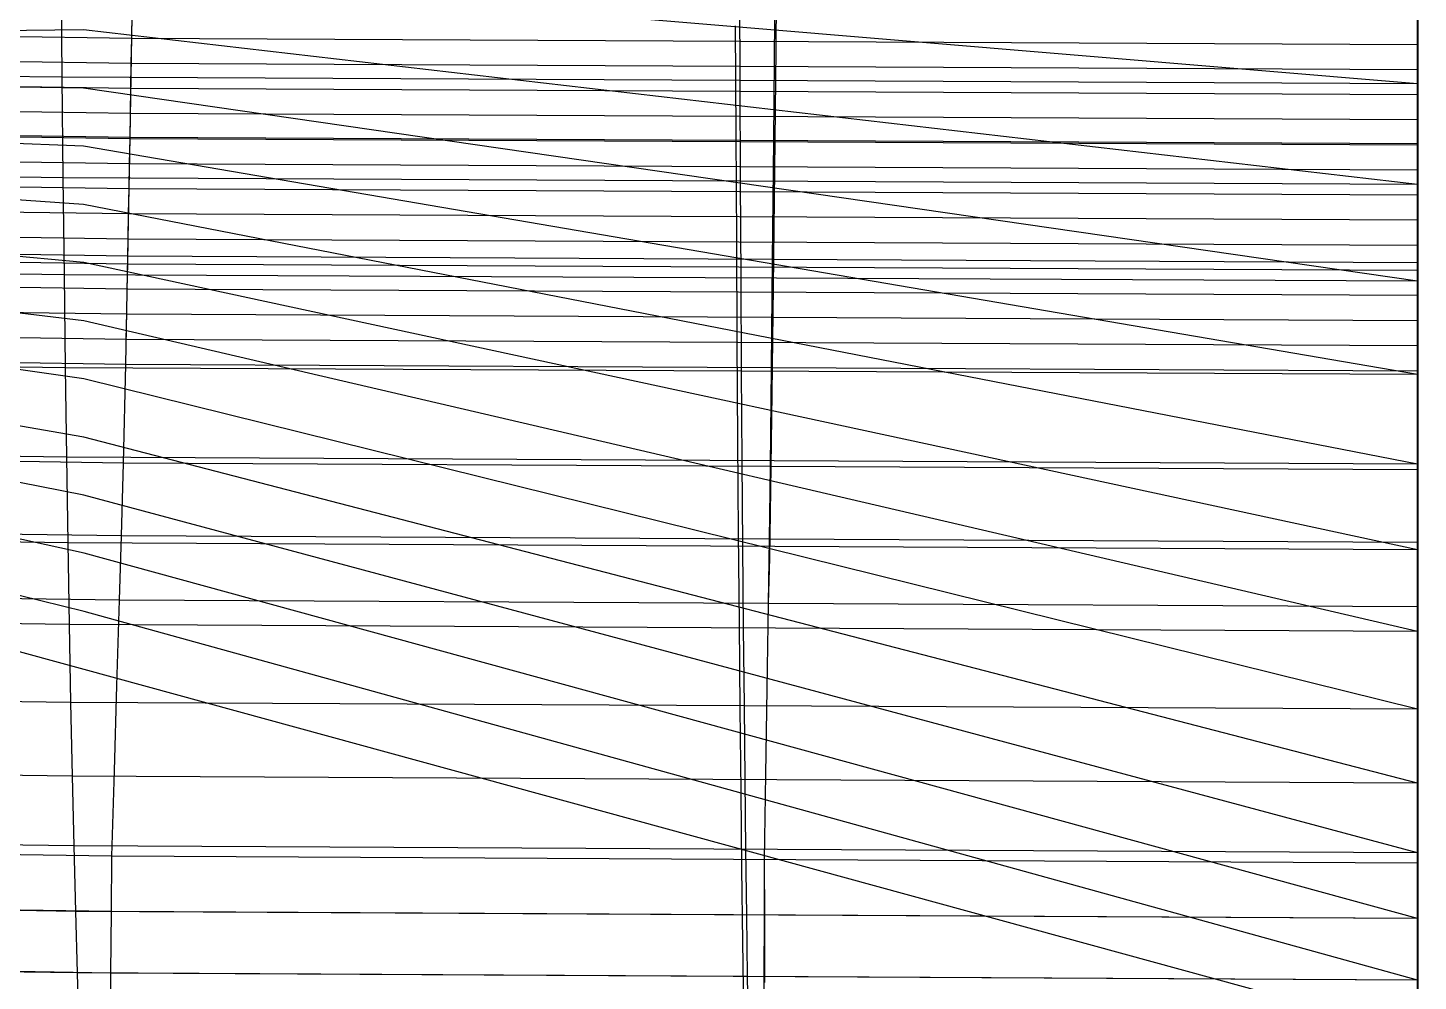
# Model space of a CAD drawing. Extents: x -530 to 530, y -2 to 255.
# Drawn here: x -27.71 to 0.01, y 7.86 to 26.86 of the extents above; entities that cross this region are included whole.
import ezdxf

# ---------------------------------------------------------------- set-up
doc = ezdxf.new("R2010")
doc.units = 0
doc.header["$MEASUREMENT"] = 0
doc.layers.add('default', color=7, linetype='Continuous')

msp = doc.modelspace()

# ---------------------------------------------------------------- linework, layer by layer
at = {"layer": 'default', "color": 4, "linetype": 'Continuous'}
for p, q in [((-12.798, 26.42, 17.66), (-12.775, 28.657, 18.587)), ((-0.01, 25.744, -21.076), (-26.609, 27.976, -9.947)), ((0, 27.82, -21.707), (0, 25.744, -21.076)), ((0, 27.82, -21.707), (0, 25.744, -21.076)), ((-13.609, 26.902, -25.114), (-13.598, 24.732, -24.433)), ((0, 24.548, 15.054), (0, 26.97, 15.945)), ((0, 24.548, 15.054), (0, 26.97, 15.945)), ((-0.01, 23.74, -20.402), (-26.607, 26.817, -9.814)), ((-12.821, 24.026, 16.574), (-12.798, 26.42, 17.66)), ((-0.01, 21.808, -19.682), (-26.606, 25.658, -9.682)), ((0, 25.744, -21.076), (0, 23.74, -20.402)), ((0, 25.744, -21.076), (0, 23.74, -20.402)), ((-13.598, 24.732, -24.433), (-13.589, 22.633, -23.705)), ((-0.01, 19.949, -18.921), (-26.604, 24.499, -9.549)), ((0, 22.178, 14.117), (0, 24.548, 15.054)), ((0, 22.178, 14.117), (0, 24.548, 15.054)), ((-12.846, 21.697, 15.427), (-12.821, 24.026, 16.574)), ((0, 23.74, -20.402), (0, 21.808, -19.682)), ((0, 23.74, -20.402), (0, 21.808, -19.682)), ((-0.01, 18.167, -18.122), (-26.603, 23.341, -9.416)), ((-13.589, 22.633, -23.705), (-13.576, 20.603, -22.928)), ((-0.01, 16.459, -17.287), (-26.601, 22.182, -9.284)), ((0, 20.02, 13.19), (0, 22.178, 14.117)), ((0, 20.02, 13.19), (0, 22.178, 14.117)), ((-12.877, 19.569, 14.26), (-12.846, 21.697, 15.427)), ((0, 21.808, -19.682), (0, 19.949, -18.921)), ((0, 21.808, -19.682), (0, 19.949, -18.921)), ((-0.01, 14.83, -16.417), (-26.6, 21.023, -9.151)), ((-13.576, 20.603, -22.928), (-13.564, 18.644, -22.116)), ((0, 18.052, 12.154), (0, 20.02, 13.19)), ((0, 18.052, 12.154), (0, 20.02, 13.19)), ((-0.01, 13.278, -15.516), (-26.598, 19.864, -9.018)), ((0, 19.949, -18.921), (0, 18.167, -18.122)), ((0, 19.949, -18.921), (0, 18.167, -18.122)), ((-12.903, 17.648, 12.941), (-12.877, 19.569, 14.26)), ((-0.01, 11.808, -14.586), (-26.596, 18.705, -8.886)), ((-13.564, 18.644, -22.116), (-13.55, 16.78, -21.222)), ((0, 18.167, -18.122), (0, 16.459, -17.287)), ((0, 18.167, -18.122), (0, 16.459, -17.287)), ((0, 16.6, 11.183), (0, 18.052, 12.154)), ((0, 16.6, 11.183), (0, 18.052, 12.154)), ((-0.01, 10.416, -13.632), (-26.595, 17.546, -8.753)), ((-12.921, 16.297, 11.698), (-12.903, 17.648, 12.941)), ((-13.55, 16.78, -21.222), (-13.535, 14.992, -20.284)), ((-0.01, 9.109, -12.654), (-26.593, 16.388, -8.62)), ((0, 15.318, 10.239), (0, 16.6, 11.183)), ((0, 15.318, 10.239), (0, 16.6, 11.183)), ((0, 16.459, -17.287), (0, 14.83, -16.417)), ((0, 16.459, -17.287), (0, 14.83, -16.417)), ((-12.948, 15.385, 10.226), (-12.921, 16.297, 11.698)), ((-12.974, 13.684, 8.998), (-12.948, 15.385, 10.226)), ((0, 13.616, 9.01), (0, 15.318, 10.239)), ((0, 13.616, 9.01), (0, 15.318, 10.239)), ((-0.01, 7.884, -11.655), (-26.592, 15.229, -8.488)), ((-13.535, 14.992, -20.284), (-13.518, 13.285, -19.308)), ((0, 14.83, -16.417), (0, 13.278, -15.516)), ((0, 14.83, -16.417), (0, 13.278, -15.516)), ((-0.01, 6.802, -10.695), (-26.59, 14.07, -8.355)), ((-12.999, 11.982, 7.77), (-12.974, 13.684, 8.998)), ((0, 11.914, 7.781), (0, 13.616, 9.01)), ((0, 11.914, 7.781), (0, 13.616, 9.01)), ((-13.518, 13.285, -19.308), (-13.502, 11.653, -18.308)), ((0, 13.278, -15.516), (0, 11.808, -14.586)), ((0, 13.278, -15.516), (0, 11.808, -14.586)), ((-13.025, 10.281, 6.542), (-12.999, 11.982, 7.77)), ((-13.502, 11.653, -18.308), (-13.484, 10.108, -17.268)), ((0, 10.212, 6.552), (0, 11.914, 7.781)), ((0, 10.212, 6.552), (0, 11.914, 7.781)), ((0, 11.808, -14.586), (0, 10.416, -13.632)), ((0, 11.808, -14.586), (0, 10.416, -13.632)), ((-13.02, 9.101, 6.912), (-13.025, 10.281, 6.542)), ((0, 10.416, -13.632), (0, 9.109, -12.654)), ((0, 10.416, -13.632), (0, 9.109, -12.654)), ((-13.484, 10.108, -17.268), (-13.467, 8.647, -16.195)), ((0, 9.109, 6.389), (0, 10.212, 6.552)), ((0, 9.109, 6.389), (0, 10.212, 6.552)), ((-13.022, 7.837, 6.972), (-13.02, 9.101, 6.912)), ((0, 9.109, -12.654), (0, 7.884, -11.655)), ((0, 9.109, -12.654), (0, 7.884, -11.655)), ((0, 7.884, 6.215), (0, 9.109, 6.389)), ((0, 7.884, 6.215), (0, 9.109, 6.389)), ((-13.467, 8.647, -16.195), (-13.447, 7.293, -15.068)), ((0, 7.884, -11.655), (0, 6.742, -10.642)), ((0, 7.884, -11.655), (0, 6.742, -10.642)), ((0, 6.742, 6.029), (0, 7.884, 6.215)), ((0, 6.742, 6.029), (0, 7.884, 6.215))]:
    msp.add_line(p, q, dxfattribs=at)
at = {"layer": 'default', "color": 5, "linetype": 'Continuous'}
for p, q in [((-27.052, 27.948, -21.688), (-27.034, 25.873, -21.058)), ((-0.01, 27.82, -21.707), (-0.01, 25.744, -21.076)), ((-27.034, 25.873, -21.058), (-54.164, 26.259, -21.015)), ((-27.034, 25.873, -21.058), (-27.015, 23.871, -20.385)), ((-0.01, 25.744, -21.076), (-27.034, 25.873, -21.058)), ((-0.01, 25.744, -21.076), (-0.01, 23.74, -20.402)), ((-0.01, 25.744, -21.076), (0.01, 25.744, -21.076)), ((0.01, 25.744, -21.076), (-0.01, 25.744, -21.076)), ((-27.015, 23.871, -20.385), (-54.125, 24.261, -20.344)), ((-27.015, 23.871, -20.385), (-26.993, 21.939, -19.666)), ((-0.01, 23.74, -20.402), (-27.015, 23.871, -20.385)), ((-0.01, 23.74, -20.402), (-0.01, 21.808, -19.682)), ((-0.01, 23.74, -20.402), (0.01, 23.74, -20.402)), ((0.01, 23.74, -20.402), (-0.01, 23.74, -20.402)), ((-26.993, 21.939, -19.666), (-54.081, 22.334, -19.628)), ((-26.993, 21.939, -19.666), (-26.97, 20.082, -18.906)), ((-0.01, 21.808, -19.682), (-26.993, 21.939, -19.666)), ((-0.01, 21.808, -19.682), (-0.01, 19.949, -18.921)), ((-0.01, 21.808, -19.682), (0.01, 21.808, -19.682)), ((0.01, 21.808, -19.682), (-0.01, 21.808, -19.682)), ((-26.97, 20.082, -18.906), (-54.034, 20.48, -18.872)), ((-26.97, 20.082, -18.906), (-26.945, 18.301, -18.108)), ((-0.01, 19.949, -18.921), (-26.97, 20.082, -18.906)), ((-0.01, 19.949, -18.921), (-0.01, 18.167, -18.122)), ((-0.01, 19.949, -18.921), (0.01, 19.949, -18.921)), ((0.01, 19.949, -18.921), (-0.01, 19.949, -18.921)), ((-26.945, 18.301, -18.108), (-53.984, 18.703, -18.077)), ((-26.945, 18.301, -18.108), (-26.919, 16.594, -17.275)), ((-0.01, 18.167, -18.122), (-26.945, 18.301, -18.108)), ((-0.01, 18.167, -18.122), (-0.01, 16.459, -17.287)), ((-0.01, 18.167, -18.122), (0.01, 18.167, -18.122)), ((0.01, 18.167, -18.122), (-0.01, 18.167, -18.122)), ((-26.919, 16.594, -17.275), (-53.93, 17, -17.247)), ((-26.919, 16.594, -17.275), (-26.891, 14.967, -16.405)), ((-0.01, 16.459, -17.287), (-26.919, 16.594, -17.275)), ((-0.01, 16.459, -17.287), (-0.01, 14.83, -16.417)), ((-0.01, 16.459, -17.287), (0.01, 16.459, -17.287)), ((0.01, 16.459, -17.287), (-0.01, 16.459, -17.287)), ((-26.891, 14.967, -16.405), (-53.873, 15.375, -16.381)), ((-26.891, 14.967, -16.405), (-26.862, 13.415, -15.505)), ((-0.01, 14.83, -16.417), (-26.891, 14.967, -16.405)), ((-0.01, 14.83, -16.417), (-0.01, 13.278, -15.516)), ((-0.01, 14.83, -16.417), (0.01, 14.83, -16.417)), ((0.01, 14.83, -16.417), (-0.01, 14.83, -16.417)), ((-26.862, 13.415, -15.505), (-53.813, 13.827, -15.485)), ((-26.862, 13.415, -15.505), (-26.831, 11.946, -14.577)), ((-0.01, 13.278, -15.516), (-26.862, 13.415, -15.505)), ((-0.01, 13.278, -15.516), (-0.01, 11.808, -14.586)), ((-0.01, 13.278, -15.516), (0.01, 13.278, -15.516)), ((0.01, 13.278, -15.516), (-0.01, 13.278, -15.516)), ((-26.831, 11.946, -14.577), (-53.751, 12.361, -14.56)), ((-26.831, 11.946, -14.577), (-26.799, 10.555, -13.624)), ((-0.01, 11.808, -14.586), (-26.831, 11.946, -14.577)), ((-0.01, 11.808, -14.586), (-0.01, 10.416, -13.632)), ((-0.01, 11.808, -14.586), (0.01, 11.808, -14.586)), ((0.01, 11.808, -14.586), (-0.01, 11.808, -14.586)), ((-26.799, 10.555, -13.624), (-53.686, 10.973, -13.611)), ((-26.799, 10.555, -13.624), (-26.766, 9.249, -12.647)), ((-0.01, 10.416, -13.632), (-26.799, 10.555, -13.624)), ((-26.049, 9.248, 6.369), (-26.04, 10.35, 6.532)), ((-0.01, 10.416, -13.632), (-0.01, 9.109, -12.654)), ((-0.01, 10.416, -13.632), (0.01, 10.416, -13.632)), ((0.01, 10.416, -13.632), (-0.01, 10.416, -13.632)), ((-0.01, 9.109, 6.389), (-0.01, 10.212, 6.552)), ((-26.766, 9.249, -12.647), (-53.619, 9.669, -12.639)), ((-26.049, 9.248, 6.369), (-52.155, 9.664, 6.294)), ((-26.766, 9.249, -12.647), (-26.732, 8.024, -11.65)), ((-0.01, 9.109, -12.654), (-26.766, 9.249, -12.647)), ((-26.059, 8.023, 6.196), (-26.049, 9.248, 6.369)), ((-0.01, 9.109, 6.389), (-26.049, 9.248, 6.369)), ((-0.01, 9.109, -12.654), (-0.01, 7.884, -11.655)), ((-0.01, 7.884, 6.215), (-0.01, 9.109, 6.389)), ((-0.01, 9.109, -12.654), (0.01, 9.109, -12.654)), ((0.01, 9.109, -12.654), (-0.01, 9.109, -12.654)), ((-0.01, 9.109, 6.389), (0.01, 9.109, 6.389)), ((0.01, 9.109, 6.389), (-0.01, 9.109, 6.389)), ((-26.732, 8.024, -11.65), (-53.549, 8.447, -11.646)), ((-26.059, 8.023, 6.196), (-52.176, 8.442, 6.121)), ((-26.732, 8.024, -11.65), (-26.698, 6.884, -10.638)), ((-0.01, 7.884, -11.655), (-26.732, 8.024, -11.65)), ((-26.07, 6.883, 6.01), (-26.059, 8.023, 6.196)), ((-0.01, 7.884, 6.215), (-26.059, 8.023, 6.196)), ((-0.01, 7.884, -11.655), (-0.01, 6.742, -10.642)), ((-0.01, 6.742, 6.029), (-0.01, 7.884, 6.215)), ((-0.01, 7.884, -11.655), (0.01, 7.884, -11.655)), ((0.01, 7.884, -11.655), (-0.01, 7.884, -11.655)), ((-0.01, 7.884, 6.215), (0.01, 7.884, 6.215)), ((0.01, 7.884, 6.215), (-0.01, 7.884, 6.215))]:
    msp.add_line(p, q, dxfattribs=at)
at = {"layer": 'default', "color": 7, "linetype": 'Continuous'}
for p, q in [((-13.531, 27.884, -21.697), (-13.522, 25.809, -21.067)), ((0, 27.82, -21.707), (0, 25.744, -21.076)), ((0, 27.82, -21.707), (0, 25.744, -21.076)), ((-12.844, 24.611, 15.038), (-12.823, 27.033, 15.928)), ((0, 24.548, 15.054), (0, 26.97, 15.945)), ((0, 24.548, 15.054), (0, 26.97, 15.945)), ((-13.522, 25.809, -21.067), (-13.513, 23.805, -20.394)), ((0, 25.744, -21.076), (0, 23.74, -20.402)), ((0, 25.744, -21.076), (0, 23.74, -20.402)), ((-12.865, 22.242, 14.101), (-12.844, 24.611, 15.038)), ((0, 22.178, 14.117), (0, 24.548, 15.054)), ((0, 22.178, 14.117), (0, 24.548, 15.054)), ((-13.513, 23.805, -20.394), (-13.502, 21.874, -19.674)), ((0, 23.74, -20.402), (0, 21.808, -19.682)), ((0, 23.74, -20.402), (0, 21.808, -19.682)), ((-12.885, 20.085, 13.175), (-12.865, 22.242, 14.101)), ((0, 20.02, 13.19), (0, 22.178, 14.117)), ((0, 20.02, 13.19), (0, 22.178, 14.117)), ((-13.502, 21.874, -19.674), (-13.49, 20.016, -18.914)), ((0, 21.808, -19.682), (0, 19.949, -18.921)), ((0, 21.808, -19.682), (0, 19.949, -18.921)), ((-13.49, 20.016, -18.914), (-13.478, 18.234, -18.115)), ((-12.908, 18.118, 12.139), (-12.885, 20.085, 13.175)), ((0, 18.052, 12.154), (0, 20.02, 13.19)), ((0, 18.052, 12.154), (0, 20.02, 13.19)), ((0, 19.949, -18.921), (0, 18.167, -18.122)), ((0, 19.949, -18.921), (0, 18.167, -18.122)), ((-13.478, 18.234, -18.115), (-13.465, 16.527, -17.281)), ((-12.928, 16.666, 11.17), (-12.908, 18.118, 12.139)), ((0, 18.167, -18.122), (0, 16.459, -17.287)), ((0, 18.167, -18.122), (0, 16.459, -17.287)), ((0, 16.6, 11.183), (0, 18.052, 12.154)), ((0, 16.6, 11.183), (0, 18.052, 12.154)), ((-12.948, 15.385, 10.226), (-12.928, 16.666, 11.17)), ((-13.465, 16.527, -17.281), (-13.451, 14.898, -16.411)), ((0, 15.318, 10.239), (0, 16.6, 11.183)), ((0, 15.318, 10.239), (0, 16.6, 11.183)), ((0, 16.459, -17.287), (0, 14.83, -16.417)), ((0, 16.459, -17.287), (0, 14.83, -16.417)), ((-12.974, 13.684, 8.998), (-12.948, 15.385, 10.226)), ((0, 13.616, 9.01), (0, 15.318, 10.239)), ((0, 13.616, 9.01), (0, 15.318, 10.239)), ((-13.451, 14.898, -16.411), (-13.436, 13.347, -15.51)), ((0, 14.83, -16.417), (0, 13.278, -15.516)), ((0, 14.83, -16.417), (0, 13.278, -15.516)), ((-12.999, 11.982, 7.77), (-12.974, 13.684, 8.998)), ((0, 11.914, 7.781), (0, 13.616, 9.01)), ((0, 11.914, 7.781), (0, 13.616, 9.01)), ((-13.436, 13.347, -15.51), (-13.421, 11.877, -14.582)), ((0, 13.278, -15.516), (0, 11.808, -14.586)), ((0, 13.278, -15.516), (0, 11.808, -14.586)), ((-13.025, 10.281, 6.542), (-12.999, 11.982, 7.77)), ((-13.421, 11.877, -14.582), (-13.405, 10.486, -13.628)), ((0, 10.212, 6.552), (0, 11.914, 7.781)), ((0, 10.212, 6.552), (0, 11.914, 7.781)), ((0, 11.808, -14.586), (0, 10.416, -13.632)), ((0, 11.808, -14.586), (0, 10.416, -13.632)), ((-13.405, 10.486, -13.628), (-13.388, 9.179, -12.65)), ((-13.03, 9.178, 6.379), (-13.025, 10.281, 6.542)), ((0, 10.416, -13.632), (0, 9.109, -12.654)), ((0, 10.416, -13.632), (0, 9.109, -12.654)), ((0, 9.109, 6.389), (0, 10.212, 6.552)), ((0, 9.109, 6.389), (0, 10.212, 6.552)), ((-13.388, 9.179, -12.65), (-13.371, 7.954, -11.653)), ((-13.035, 7.953, 6.206), (-13.03, 9.178, 6.379)), ((0, 9.109, -12.654), (0, 7.884, -11.655)), ((0, 9.109, -12.654), (0, 7.884, -11.655)), ((0, 7.884, 6.215), (0, 9.109, 6.389)), ((0, 7.884, 6.215), (0, 9.109, 6.389)), ((-13.371, 7.954, -11.653), (-13.354, 6.813, -10.64)), ((-13.04, 6.813, 6.019), (-13.035, 7.953, 6.206)), ((0, 7.884, -11.655), (0, 6.742, -10.642)), ((0, 7.884, -11.655), (0, 6.742, -10.642)), ((0, 6.742, 6.029), (0, 7.884, 6.215)), ((0, 6.742, 6.029), (0, 7.884, 6.215))]:
    msp.add_line(p, q, dxfattribs=at)
at = {"layer": 'default', "color": 2, "linetype": 'Continuous'}
for p, q in [((-51.327, 27.035, 15.631), (-25.644, 26.656, 15.749)), ((-25.644, 26.656, 15.749), (-25.635, 27.156, 15.931)), ((-0.01, 26.53, 15.783), (-0.01, 27.03, 15.965)), ((-25.652, 26.157, 15.566), (-25.644, 26.656, 15.749)), ((-25.644, 26.656, 15.749), (-0.01, 26.53, 15.783)), ((-25.644, 26.656, 15.749), (-25.635, 26.656, 15.931)), ((-51.344, 26.535, 15.448), (-25.652, 26.157, 15.566)), ((-0.01, 26.03, 15.599), (-0.01, 26.53, 15.783)), ((-25.661, 25.657, 15.382), (-25.652, 26.157, 15.566)), ((-25.652, 26.157, 15.566), (-0.01, 26.03, 15.599)), ((-25.652, 26.157, 15.566), (-25.644, 26.157, 15.749)), ((-51.361, 26.035, 15.265), (-25.661, 25.657, 15.382)), ((-0.01, 25.53, 15.415), (-0.01, 26.03, 15.599)), ((-51.379, 25.535, 15.082), (-25.669, 25.157, 15.198)), ((-25.669, 25.157, 15.198), (-25.661, 25.657, 15.382)), ((-25.661, 25.657, 15.382), (-0.01, 25.53, 15.415)), ((-25.661, 25.657, 15.382), (-25.652, 25.657, 15.566)), ((-0.01, 25.03, 15.231), (-0.01, 25.53, 15.415)), ((-51.396, 25.035, 14.898), (-25.677, 24.657, 15.014)), ((-25.677, 24.657, 15.014), (-25.669, 25.157, 15.198)), ((-25.669, 25.157, 15.198), (-0.01, 25.03, 15.231)), ((-25.669, 25.157, 15.198), (-25.661, 25.157, 15.382)), ((-0.01, 24.53, 15.047), (-0.01, 25.03, 15.231)), ((-51.414, 24.535, 14.701), (-25.686, 24.157, 14.816)), ((-25.686, 24.157, 14.816), (-25.677, 24.657, 15.014)), ((-25.677, 24.657, 15.014), (-0.01, 24.53, 15.047)), ((-25.677, 24.657, 15.014), (-25.669, 24.657, 15.198)), ((-0.01, 24.03, 14.849), (-0.01, 24.53, 15.047)), ((-25.695, 23.657, 14.619), (-25.686, 24.157, 14.816)), ((-25.686, 24.157, 14.816), (-0.01, 24.03, 14.849)), ((-25.686, 24.157, 14.816), (-25.677, 24.157, 15.014)), ((-51.432, 24.035, 14.504), (-25.695, 23.657, 14.619)), ((-0.01, 23.53, 14.652), (-0.01, 24.03, 14.849)), ((-25.704, 23.157, 14.421), (-25.695, 23.657, 14.619)), ((-25.695, 23.657, 14.619), (-0.01, 23.53, 14.652)), ((-25.695, 23.657, 14.619), (-25.686, 23.657, 14.816)), ((-51.451, 23.535, 14.307), (-25.704, 23.157, 14.421)), ((-0.01, 23.03, 14.454), (-0.01, 23.53, 14.652)), ((-51.469, 23.035, 14.109), (-25.713, 22.657, 14.224)), ((-25.713, 22.657, 14.224), (-25.704, 23.157, 14.421)), ((-25.704, 23.157, 14.421), (-0.01, 23.03, 14.454)), ((-25.704, 23.157, 14.421), (-25.695, 23.157, 14.619)), ((-0.01, 22.53, 14.256), (-0.01, 23.03, 14.454)), ((-51.488, 22.535, 13.907), (-25.722, 22.157, 14.021)), ((-25.722, 22.157, 14.021), (-25.713, 22.657, 14.224)), ((-25.713, 22.657, 14.224), (-0.01, 22.53, 14.256)), ((-25.713, 22.657, 14.224), (-25.704, 22.657, 14.421)), ((-0.01, 22.03, 14.053), (-0.01, 22.53, 14.256)), ((-51.507, 22.035, 13.693), (-25.732, 21.657, 13.807)), ((-25.732, 21.657, 13.807), (-25.722, 22.157, 14.021)), ((-25.722, 22.157, 14.021), (-0.01, 22.03, 14.053)), ((-25.722, 22.157, 14.021), (-25.713, 22.157, 14.224)), ((-0.01, 21.53, 13.839), (-0.01, 22.03, 14.053)), ((-25.741, 21.157, 13.592), (-25.732, 21.657, 13.807)), ((-25.732, 21.657, 13.807), (-0.01, 21.53, 13.839)), ((-25.732, 21.657, 13.807), (-25.722, 21.657, 14.021)), ((-51.527, 21.535, 13.479), (-25.741, 21.157, 13.592)), ((-0.01, 21.03, 13.624), (-0.01, 21.53, 13.839)), ((-25.751, 20.657, 13.378), (-25.741, 21.157, 13.592)), ((-25.741, 21.157, 13.592), (-0.01, 21.03, 13.624)), ((-25.741, 21.157, 13.592), (-25.732, 21.157, 13.807)), ((-51.547, 21.036, 13.265), (-25.751, 20.657, 13.378)), ((-0.01, 20.53, 13.41), (-0.01, 21.03, 13.624)), ((-25.751, 20.657, 13.378), (-0.01, 20.53, 13.41)), ((-25.751, 20.657, 13.378), (-25.741, 20.657, 13.592))]:
    msp.add_line(p, q, dxfattribs=at)
at = {"layer": 'default', "color": 3, "linetype": 'Continuous'}
for p, q in [((-25.677, 24.675, 15.021), (-25.636, 27.095, 15.911)), ((-0.01, 24.548, 15.054), (-0.01, 26.97, 15.945)), ((-25.677, 24.675, 15.021), (-51.395, 25.056, 14.906)), ((-25.719, 22.307, 14.086), (-25.677, 24.675, 15.021)), ((-0.01, 24.548, 15.054), (-25.677, 24.675, 15.021)), ((-0.01, 22.178, 14.117), (-0.01, 24.548, 15.054)), ((-0.01, 24.548, 15.054), (0.01, 24.548, 15.054)), ((0.01, 24.548, 15.054), (-0.01, 24.548, 15.054)), ((-25.719, 22.307, 14.086), (-51.482, 22.693, 13.974)), ((-25.761, 20.15, 13.16), (-25.719, 22.307, 14.086)), ((-0.01, 22.178, 14.117), (-25.719, 22.307, 14.086)), ((-0.01, 20.02, 13.19), (-0.01, 22.178, 14.117)), ((-0.01, 22.178, 14.117), (0.01, 22.178, 14.117)), ((0.01, 22.178, 14.117), (-0.01, 22.178, 14.117)), ((-25.761, 20.15, 13.16), (-51.566, 20.541, 13.054)), ((-25.806, 18.184, 12.125), (-25.761, 20.15, 13.16)), ((-0.01, 20.02, 13.19), (-25.761, 20.15, 13.16)), ((-0.01, 18.052, 12.154), (-0.01, 20.02, 13.19)), ((-0.01, 20.02, 13.19), (0.01, 20.02, 13.19)), ((0.01, 20.02, 13.19), (-0.01, 20.02, 13.19)), ((-25.806, 18.184, 12.125), (-51.658, 18.579, 12.023)), ((-25.846, 16.733, 11.156), (-25.806, 18.184, 12.125)), ((-0.01, 18.052, 12.154), (-25.806, 18.184, 12.125)), ((-0.01, 16.6, 11.183), (-0.01, 18.052, 12.154)), ((-0.01, 18.052, 12.154), (0.01, 18.052, 12.154)), ((0.01, 18.052, 12.154), (-0.01, 18.052, 12.154)), ((-25.846, 16.733, 11.156), (-51.741, 17.131, 11.059)), ((-25.886, 15.452, 10.213), (-25.846, 16.733, 11.156)), ((-0.01, 16.6, 11.183), (-25.846, 16.733, 11.156)), ((-0.01, 15.318, 10.239), (-0.01, 16.6, 11.183)), ((-0.01, 16.6, 11.183), (0.01, 16.6, 11.183)), ((0.01, 16.6, 11.183), (-0.01, 16.6, 11.183)), ((-25.886, 15.452, 10.213), (-51.821, 15.854, 10.12)), ((-0.01, 15.318, 10.239), (-25.886, 15.452, 10.213)), ((-0.01, 15.318, 10.239), (0.01, 15.318, 10.239)), ((0.01, 15.318, 10.239), (-0.01, 15.318, 10.239))]:
    msp.add_line(p, q, dxfattribs=at)
at = {"layer": 'default', "color": 30, "linetype": 'Continuous'}
for p, q in [((-26.607, 26.817, -9.814), (-51.356, 26.552, 15.298)), ((-26.606, 25.658, -9.682), (-51.374, 26.035, 15.107)), ((-26.604, 24.499, -9.549), (-51.392, 25.518, 14.915)), ((-26.603, 23.341, -9.416), (-51.41, 25, 14.724)), ((-26.601, 22.182, -9.284), (-51.428, 24.483, 14.532)), ((-26.6, 21.023, -9.151), (-51.446, 23.966, 14.341)), ((-26.598, 19.864, -9.018), (-51.463, 23.448, 14.149)), ((-26.596, 18.705, -8.886), (-51.481, 22.931, 13.957)), ((-26.595, 17.546, -8.753), (-51.499, 22.414, 13.766)), ((-26.593, 16.388, -8.62), (-51.517, 21.897, 13.574)), ((-26.592, 15.229, -8.488), (-51.535, 21.379, 13.383)), ((-26.59, 14.07, -8.355), (-51.553, 20.862, 13.191))]:
    msp.add_line(p, q, dxfattribs=at)
at = {"layer": 'default', "color": 1, "linetype": 'Continuous'}
for p, q in [((-25.886, 15.452, 10.213), (-51.821, 15.854, 10.12)), ((-25.937, 13.751, 8.986), (-25.886, 15.452, 10.213)), ((-0.01, 15.318, 10.239), (-25.886, 15.452, 10.213)), ((-0.01, 13.616, 9.01), (-0.01, 15.318, 10.239)), ((-0.01, 15.318, 10.239), (0.01, 15.318, 10.239)), ((0.01, 15.318, 10.239), (-0.01, 15.318, 10.239)), ((-25.988, 12.051, 7.759), (-25.937, 13.751, 8.986)), ((-0.01, 11.914, 7.781), (-0.01, 13.616, 9.01)), ((-26.04, 10.35, 6.532), (-25.988, 12.051, 7.759)), ((-0.01, 10.212, 6.552), (-0.01, 11.914, 7.781)), ((-26.04, 10.35, 6.532), (-52.136, 10.763, 6.456)), ((-0.01, 10.212, 6.552), (-26.04, 10.35, 6.532)), ((-0.01, 10.212, 6.552), (0.01, 10.212, 6.552)), ((0.01, 10.212, 6.552), (-0.01, 10.212, 6.552))]:
    msp.add_line(p, q, dxfattribs=at)

doc.saveas('drawing.dxf')
